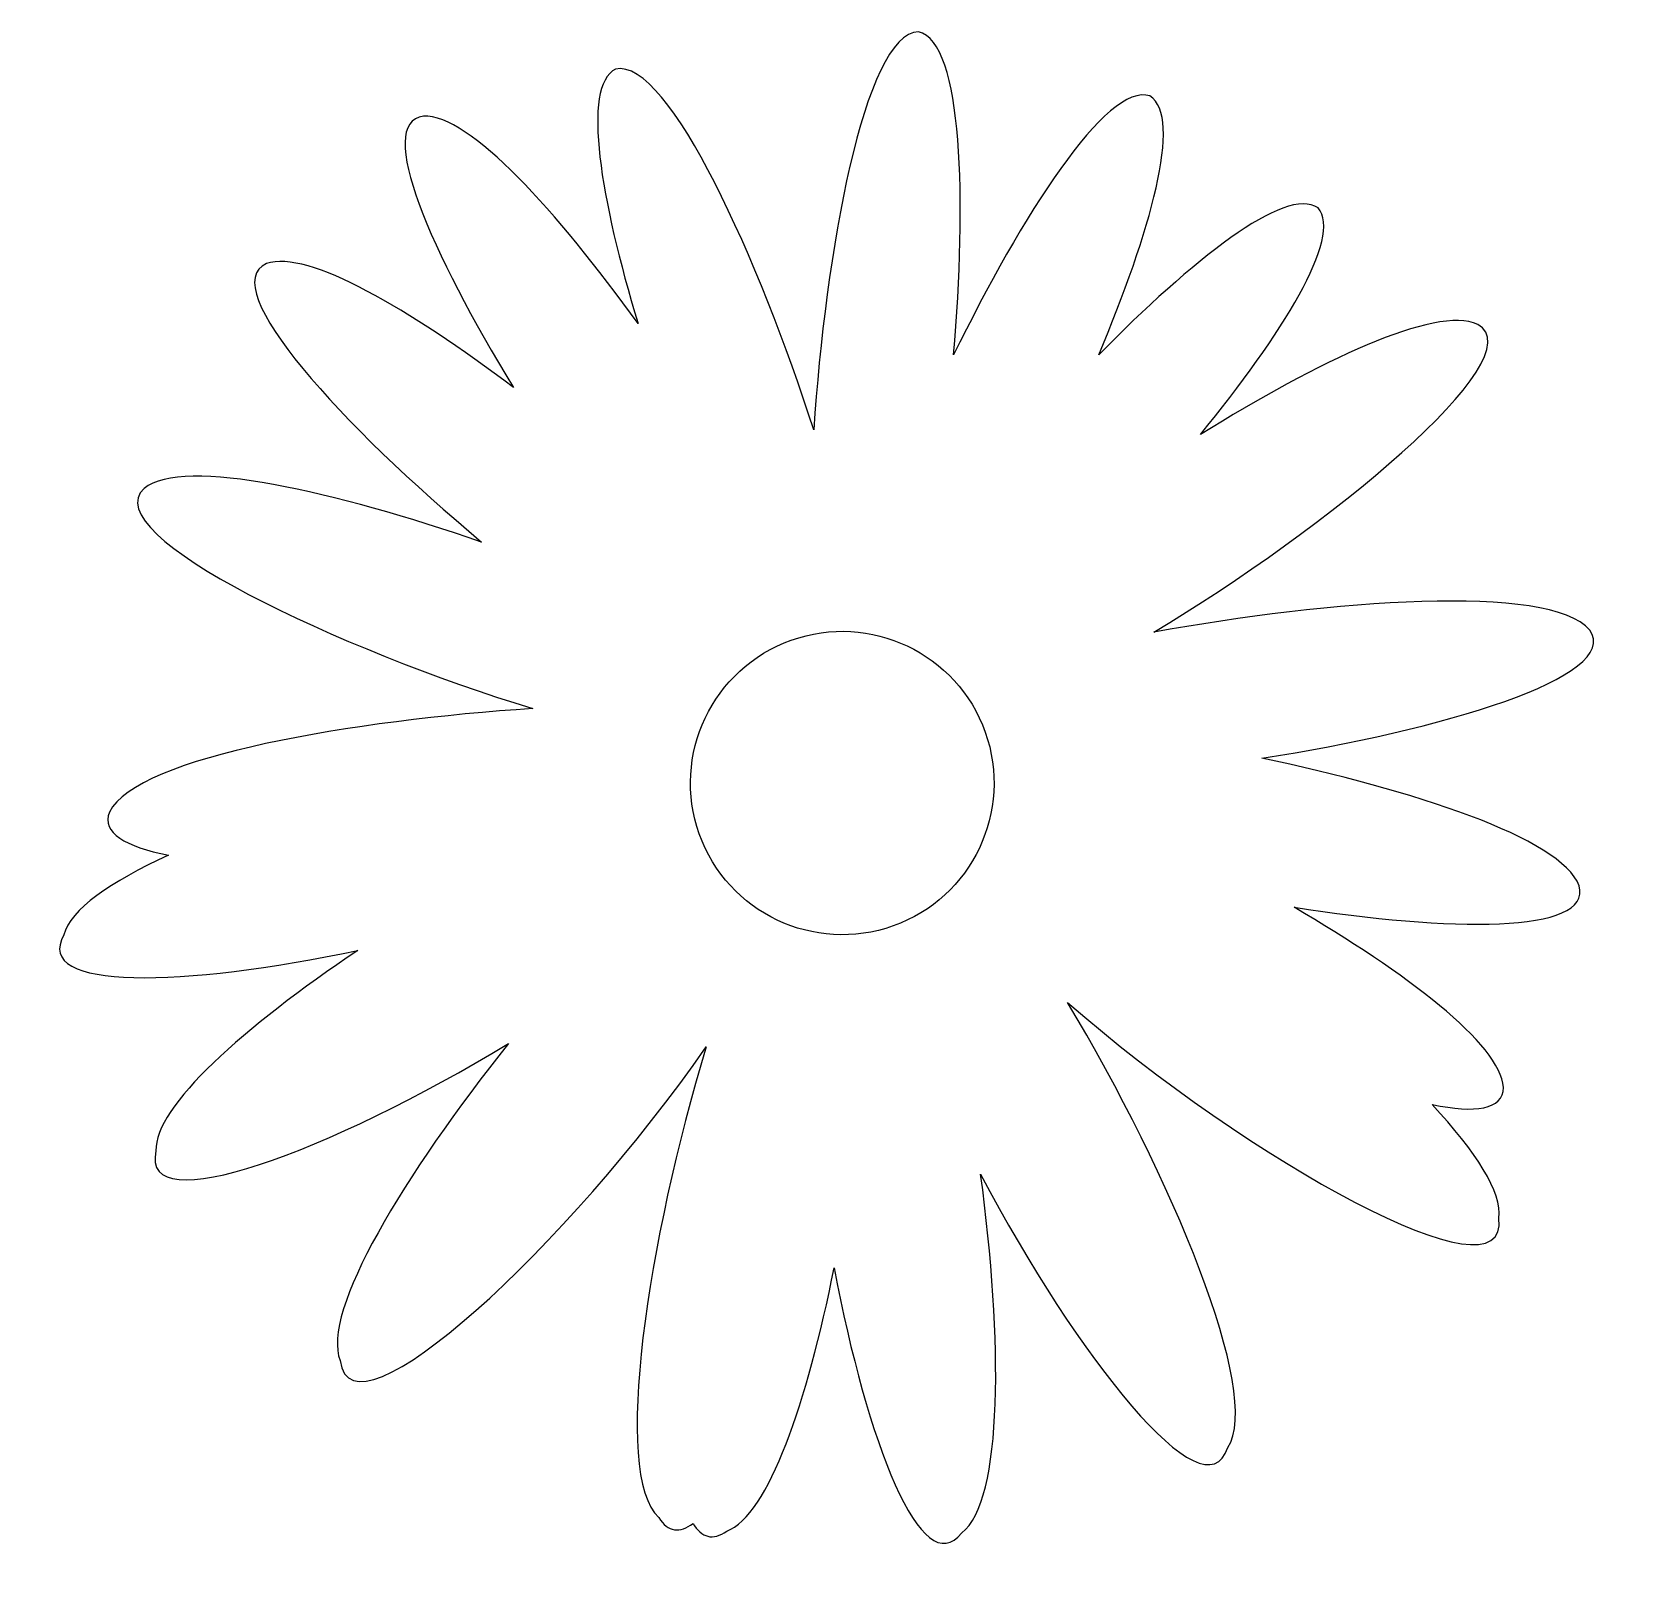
# Model space of a CAD drawing. Header units: centimetres. Extents: x -10.3 to 10.4, y -10.4 to 9.8.
import ezdxf

# ---------------------------------------------------------------- set-up
doc = ezdxf.new("R2010")
doc.units = ezdxf.units.CM
doc.header["$MEASUREMENT"] = 0
doc.layers.add('Camada 1', color=7, linetype='Continuous')

msp = doc.modelspace()

# ---------------------------------------------------------------- linework, layer by layer
at = {"layer": 'Camada 1'}
for points, knots in [([(5.65793, 0.3831), (7.60087, -0.02804), (9.55088, -0.65232), (9.78027, -1.2769), (9.78027, -1.2769), (9.9581, -1.90634), (8.07733, -1.86877), (6.07547, -1.55492), (6.07547, -1.55492), (7.52301, -2.40442), (8.76131, -3.33033), (8.79716, -3.89741), (8.79716, -3.89741), (8.79274, -4.1894), (8.43222, -4.23584), (7.87297, -4.12138), (7.87297, -4.12138), (8.44055, -4.73368), (8.78488, -5.26634), (8.73773, -5.59865), (8.73773, -5.59865), (8.88116, -6.73943), (5.48063, -4.84689), (3.13248, -2.79393), (3.13248, -2.79393), (4.47072, -5.02984), (5.67293, -7.8834), (5.21441, -8.58238), (5.21441, -8.58238), (4.91453, -9.50117), (3.26313, -7.41382), (2.00202, -5.02786), (2.00202, -5.02786), (2.29182, -7.17363), (2.29796, -9.28257), (1.75641, -9.68977), (1.75641, -9.68977), (1.23748, -10.35779), (0.52305, -8.50671), (0.09816, -6.24233), (0.09816, -6.24233), (-0.24937, -7.98853), (-0.75875, -9.46749), (-1.29635, -9.66694), (-1.29635, -9.66694), (-1.48055, -9.79881), (-1.62594, -9.7497), (-1.73696, -9.56844), (-1.73696, -9.56844), (-1.90788, -9.69393), (-2.06089, -9.68412), (-2.18149, -9.49205), (-2.18149, -9.49205), (-2.79572, -8.92521), (-2.32122, -5.86559), (-1.56456, -3.37203), (-1.56456, -3.37203), (-3.34536, -5.93285), (-6.18545, -8.59218), (-6.32299, -7.45063), (-6.32299, -7.45063), (-6.57744, -6.82288), (-5.48625, -5.01802), (-4.13375, -3.32707), (-4.13375, -3.32707), (-6.44308, -4.72407), (-8.93368, -5.66371), (-8.71757, -4.72161), (-8.71757, -4.72161), (-8.74091, -4.1491), (-7.57161, -3.10929), (-6.09412, -2.11607), (-6.09412, -2.11607), (-8.34747, -2.59597), (-10.33116, -2.6495), (-9.91436, -1.91321), (-9.91436, -1.91321), (-9.8316, -1.58828), (-9.31092, -1.22678), (-8.55377, -0.87631), (-8.55377, -0.87631), (-9.11424, -0.76947), (-9.42909, -0.58897), (-9.32175, -0.31732), (-9.32175, -0.31732), (-8.96932, 0.40793), (-6.1032, 0.87947), (-3.81892, 1.02854), (-3.81892, 1.02854), (-6.28447, 1.77662), (-9.51947, 3.28337), (-8.87281, 3.8917), (-8.87281, 3.8917), (-8.35462, 4.30921), (-6.3616, 3.84087), (-4.48401, 3.19323), (-4.48401, 3.19323), (-6.27146, 4.68278), (-7.96632, 6.5164), (-7.27939, 6.81479), (-7.27939, 6.81479), (-6.74226, 7.00021), (-5.41114, 6.21382), (-4.06994, 5.20491), (-4.06994, 5.20491), (-5.13065, 6.93169), (-5.88932, 8.65283), (-5.23972, 8.73117), (-5.23972, 8.73117), (-4.63925, 8.75721), (-3.49794, 7.48697), (-2.4517, 6.03575), (-2.4517, 6.03575), (-2.9343, 7.6314), (-3.19267, 9.11529), (-2.74396, 9.34368), (-2.74396, 9.34368), (-2.04842, 9.49473), (-0.86074, 6.81159), (-0.16766, 4.65452), (-0.16766, 4.65452), (-0.01804, 6.91524), (0.48395, 9.8064), (1.1952, 9.82801), (1.1952, 9.82801), (1.77604, 9.69463), (1.82195, 7.61715), (1.65028, 5.62584), (1.65028, 5.62584), (2.52806, 7.42114), (3.63667, 9.1789), (4.20324, 8.9947), (4.20324, 8.9947), (4.63647, 8.7162), (4.20202, 7.20553), (3.53694, 5.6283), (3.53694, 5.6283), (4.73643, 6.8494), (5.96343, 7.8318), (6.38708, 7.53931), (6.38708, 7.53931), (6.71519, 7.15765), (5.91186, 5.88326), (4.85874, 4.5914), (4.85874, 4.5914), (6.37845, 5.53572), (7.9169, 6.27645), (8.4626, 6.02396), (8.4626, 6.02396), (9.23746, 5.59049), (6.46394, 3.34476), (4.25308, 2.02148), (4.25308, 2.02148), (6.50495, 2.43039), (9.40079, 2.66741), (9.9185, 2.04923), (9.9185, 2.04923), (10.35373, 1.44017), (7.95719, 0.74021), (5.65793, 0.3831)], [0, 0, 0, 0, 0.02439024, 0.02439024, 0.02439024, 0.02439024, 0.04878049, 0.04878049, 0.04878049, 0.04878049, 0.07317073, 0.07317073, 0.07317073, 0.07317073, 0.09756098, 0.09756098, 0.09756098, 0.09756098, 0.12195122, 0.12195122, 0.12195122, 0.12195122, 0.14634146, 0.14634146, 0.14634146, 0.14634146, 0.17073171, 0.17073171, 0.17073171, 0.17073171, 0.19512195, 0.19512195, 0.19512195, 0.19512195, 0.2195122, 0.2195122, 0.2195122, 0.2195122, 0.24390244, 0.24390244, 0.24390244, 0.24390244, 0.26829268, 0.26829268, 0.26829268, 0.26829268, 0.29268293, 0.29268293, 0.29268293, 0.29268293, 0.31707317, 0.31707317, 0.31707317, 0.31707317, 0.34146341, 0.34146341, 0.34146341, 0.34146341, 0.36585366, 0.36585366, 0.36585366, 0.36585366, 0.3902439, 0.3902439, 0.3902439, 0.3902439, 0.41463415, 0.41463415, 0.41463415, 0.41463415, 0.43902439, 0.43902439, 0.43902439, 0.43902439, 0.46341463, 0.46341463, 0.46341463, 0.46341463, 0.48780488, 0.48780488, 0.48780488, 0.48780488, 0.51219512, 0.51219512, 0.51219512, 0.51219512, 0.53658537, 0.53658537, 0.53658537, 0.53658537, 0.56097561, 0.56097561, 0.56097561, 0.56097561, 0.58536585, 0.58536585, 0.58536585, 0.58536585, 0.6097561, 0.6097561, 0.6097561, 0.6097561, 0.63414634, 0.63414634, 0.63414634, 0.63414634, 0.65853659, 0.65853659, 0.65853659, 0.65853659, 0.68292683, 0.68292683, 0.68292683, 0.68292683, 0.70731707, 0.70731707, 0.70731707, 0.70731707, 0.73170732, 0.73170732, 0.73170732, 0.73170732, 0.75609756, 0.75609756, 0.75609756, 0.75609756, 0.7804878, 0.7804878, 0.7804878, 0.7804878, 0.80487805, 0.80487805, 0.80487805, 0.80487805, 0.82926829, 0.82926829, 0.82926829, 0.82926829, 0.85365854, 0.85365854, 0.85365854, 0.85365854, 0.87804878, 0.87804878, 0.87804878, 0.87804878, 0.90243902, 0.90243902, 0.90243902, 0.90243902, 0.92682927, 0.92682927, 0.92682927, 0.92682927, 0.95121951, 0.95121951, 0.95121951, 0.95121951, 1, 1, 1, 1]), ([(-0.45913, 1.91761), (-1.48524, 1.55166), (-2.02038, 0.4234), (-1.6547, -0.60271), (-1.6547, -0.60271), (-1.28875, -1.62882), (-0.16025, -2.16396), (0.86559, -1.79804), (0.86559, -1.79804), (1.8917, -1.43233), (2.42684, -0.30381), (2.06116, 0.72227), (2.06116, 0.72227), (1.69524, 1.74814), (0.56671, 2.28353), (-0.45913, 1.91761)], [0, 0, 0, 0, 0.2, 0.2, 0.2, 0.2, 0.4, 0.4, 0.4, 0.4, 0.6, 0.6, 0.6, 0.6, 1, 1, 1, 1])]:
    msp.add_open_spline(points, degree=3, knots=knots, dxfattribs=at)

doc.saveas('drawing.dxf')
